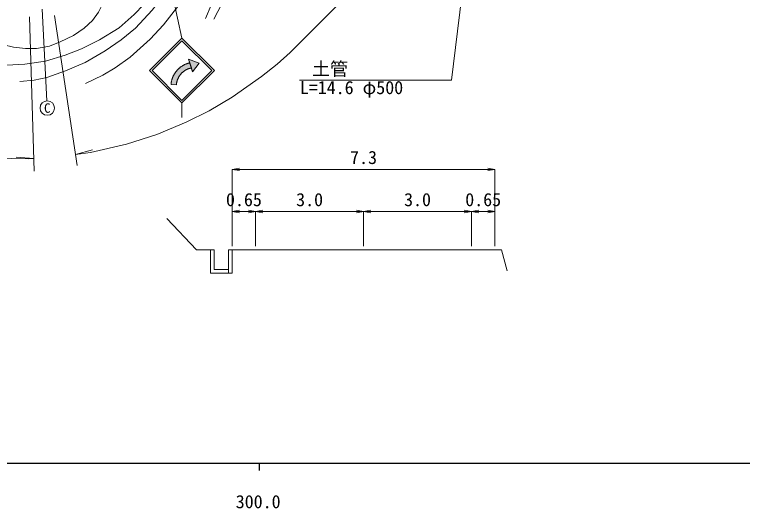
# Model space of a CAD drawing. Units: millimetres at full size, sheet at 1:1000, with parts at other scales. Extents: x 40000 to 680000, y 20000 to 380000.
# Drawn here: x 333992 to 435144, y 198715 to 267417 of the extents above; entities that cross this region are included whole.
import ezdxf
from ezdxf.enums import TextEntityAlignment as Align

# ---------------------------------------------------------------- set-up
doc = ezdxf.new("R2010")
doc.units = ezdxf.units.MM
doc.header["$LTSCALE"] = 1000
for name, color, linetype, lineweight in [('M-BGD', 7, 'Continuous', 13), ('M-STR-HTXT', 7, 'Continuous', 13), ('M-STR-STRC', 7, 'Continuous', 13), ('M-TTL-BAND', 7, 'Continuous', 25)]:
    doc.layers.add(name, color=color, linetype=linetype, lineweight=lineweight)
doc.styles.add('ＭＳ ゴシック', font='')
doc.styles.get('ＭＳ ゴシック').set_extended_font_data('MS Gothic')

# ---------------------------------------------------------------- blocks, each defined once
blk = doc.blocks.new('open_arrow')
at = {"color": 0, "linetype": 'Continuous', "lineweight": -2}
blk.add_lwpolyline([(7.5, 1.25), (0, 0), (7.5, -1.25)], dxfattribs=at)

msp = doc.modelspace()

# ---------------------------------------------------------------- hatches: boundary and pattern name
at = {"layer": 'M-STR-STRC'}
for points in [[(358558, 259986), (358514, 259977), (358470, 259967), (358426, 259956), (358382, 259945), (358339, 259933), (358296, 259920), (358253, 259906), (358210, 259891), (358168, 259876), (358125, 259860), (358083, 259844), (358042, 259826), (358000, 259808), (357959, 259789), (357919, 259770), (357878, 259750), (357838, 259729), (357799, 259707), (357760, 259685), (357721, 259662), (357682, 259638), (357644, 259614), (357607, 259589), (357570, 259563), (357533, 259537), (357497, 259510), (357461, 259482), (357426, 259454), (357391, 259425), (357357, 259396), (357323, 259366), (357290, 259335), (357257, 259304), (357225, 259272), (357194, 259240), (357163, 259207), (357132, 259174), (357103, 259140), (357073, 259105), (357045, 259071), (357017, 259035), (356989, 258999), (356963, 258963), (356937, 258926), (356911, 258889), (356886, 258851), (356862, 258813), (356839, 258774), (356816, 258736), (356794, 258696), (356772, 258656), (356752, 258616), (356732, 258576), (356712, 258535), (356694, 258494), (356676, 258453), (356659, 258411), (356642, 258369), (356627, 258327), (356612, 258284), (356598, 258241), (356584, 258198), (356571, 258155), (356559, 258111), (356548, 258067), (356538, 258024), (356528, 257979), (356519, 257935), (356511, 257891), (356504, 257846), (356497, 257802), (356492, 257757), (356487, 257712), (356483, 257667), (356482, 257663), (355739, 257664), (355742, 257703), (355747, 257761), (355752, 257818), (355759, 257876), (355767, 257934), (355776, 257991), (355786, 258048), (355797, 258105), (355809, 258162), (355822, 258219), (355836, 258275), (355851, 258331), (355867, 258387), (355884, 258443), (355901, 258498), (355920, 258553), (355940, 258607), (355961, 258662), (355982, 258716), (356005, 258769), (356028, 258822), (356053, 258875), (356078, 258927), (356104, 258979), (356132, 259030), (356160, 259081), (356188, 259131), (356218, 259181), (356249, 259231), (356280, 259279), (356313, 259327), (356346, 259375), (356380, 259422), (356415, 259469), (356451, 259514), (356487, 259560), (356524, 259604), (356562, 259648), (356601, 259691), (356640, 259734), (356681, 259776), (356722, 259817), (356763, 259857), (356806, 259897), (356849, 259936), (356893, 259974), (356937, 260012), (356982, 260048), (357028, 260084), (357074, 260119), (357121, 260153), (357168, 260187), (357216, 260219), (357265, 260251), (357314, 260282), (357364, 260312), (357414, 260341), (357465, 260369), (357516, 260397), (357568, 260423), (357620, 260449), (357672, 260474), (357725, 260497), (357779, 260520), (357833, 260542), (357887, 260563), (357941, 260583), (357996, 260602), (358051, 260620), (358107, 260637), (358163, 260653), (358219, 260668), (358275, 260683), (358332, 260696), (358166, 261215), (359636, 260651), (358724, 259467)], [(358332, 260696), (358275, 260683), (358219, 260668), (358163, 260653), (358107, 260637), (358051, 260620), (357996, 260602), (357941, 260583), (357887, 260563), (357833, 260542), (357779, 260520), (357725, 260497), (357672, 260474), (357620, 260449), (357568, 260423), (357516, 260397), (357465, 260369), (357414, 260341), (357364, 260312), (357314, 260282), (357265, 260251), (357216, 260219), (357168, 260187), (357121, 260153), (357074, 260119), (357028, 260084), (356982, 260048), (356937, 260012), (356893, 259974), (356849, 259936), (356806, 259897), (356763, 259857), (356722, 259817), (356681, 259776), (356640, 259734), (356601, 259691), (356562, 259648), (356524, 259604), (356487, 259560), (356451, 259514), (356415, 259469), (356380, 259422), (356346, 259375), (356313, 259327), (356280, 259279), (356249, 259231), (356218, 259181), (356188, 259131), (356160, 259081), (356132, 259030), (356104, 258979), (356078, 258927), (356053, 258875), (356028, 258822), (356005, 258769), (355982, 258716), (355961, 258662), (355940, 258607), (355920, 258553), (355901, 258498), (355884, 258443), (355867, 258387), (355851, 258331), (355836, 258275), (355822, 258219), (355809, 258162), (355797, 258105), (355786, 258048), (355776, 257991), (355767, 257934), (355759, 257876), (355752, 257818), (355747, 257761), (355742, 257703), (355739, 257664), (356482, 257663), (356487, 257712), (356492, 257757), (356497, 257802), (356504, 257846), (356511, 257891), (356519, 257935), (356528, 257979), (356538, 258024), (356548, 258067), (356559, 258111), (356571, 258155), (356584, 258198), (356598, 258241), (356612, 258284), (356627, 258327), (356642, 258369), (356659, 258411), (356676, 258453), (356694, 258494), (356712, 258535), (356732, 258576), (356752, 258616), (356772, 258656), (356794, 258696), (356816, 258736), (356839, 258774), (356862, 258813), (356886, 258851), (356911, 258889), (356937, 258926), (356963, 258963), (356989, 258999), (357017, 259035), (357045, 259071), (357073, 259105), (357103, 259140), (357132, 259174), (357163, 259207), (357194, 259240), (357225, 259272), (357257, 259304), (357290, 259335), (357323, 259366), (357357, 259396), (357391, 259425), (357426, 259454), (357461, 259482), (357497, 259510), (357533, 259537), (357570, 259563), (357607, 259589), (357644, 259614), (357682, 259638), (357721, 259662), (357760, 259685), (357799, 259707), (357838, 259729), (357878, 259750), (357919, 259770), (357959, 259789), (358000, 259808), (358042, 259826), (358083, 259844), (358125, 259860), (358168, 259876), (358210, 259891), (358253, 259906), (358296, 259920), (358339, 259933), (358382, 259945), (358426, 259956), (358470, 259967), (358514, 259977), (358558, 259986)]]:
    msp.add_hatch(color=256, dxfattribs=at).paths.add_polyline_path(points)

# ---------------------------------------------------------------- linework, layer by layer
at = {"layer": 'M-BGD'}
for p, q in [((361242, 234704), (361242, 231454)), ((361742, 234704), (361242, 234704)), ((361742, 234704), (361742, 231954)), ((363742, 234704), (363742, 231454)), ((364242, 234704), (363742, 234704)), ((364242, 234704), (364242, 231454)), ((361742, 231954), (363742, 231954)), ((361242, 231454), (364242, 231454))]:
    msp.add_line(p, q, dxfattribs=at)
for points in [[(382212, 298330), (381605, 297042), (375818, 289629), (373868, 285781), (367709, 277064), (365792, 274469), (364363, 272310), (363402, 270091), (361683, 266797)], [(376312, 292194), (375736, 290805), (373108, 286946), (367777, 279020), (362456, 270861), (361296, 268724), (360548, 266888)], [(346496, 270063), (346286, 269045), (345665, 267767), (344812, 266586), (343655, 265499), (342193, 264513), (340342, 263600), (338854, 263037), (337027, 262709), (335492, 262709), (333824, 262879), (330158, 263768), (315633, 268716), (310927, 270246), (300085, 274502), (297475, 274971), (293952, 275380), (290327, 275232), (286614, 274512), (283538, 273433), (278548, 271274), (274862, 268619), (269910, 264116)], [(354379, 272870), (353241, 270687), (351965, 268792), (350616, 267417), (348541, 265582), (345799, 263878), (343304, 262648), (341003, 261754), (338269, 260918), (335420, 260513), (332077, 260345), (328739, 260750), (324741, 261919), (320664, 263921), (311445, 268917), (303980, 271805), (300046, 272741), (294979, 273448), (292095, 273702), (288633, 273413), (285266, 272510), (281893, 271085), (279027, 269335), (277373, 267989)], [(358715, 273256), (358347, 271795), (357906, 270798), (356700, 268526), (354698, 265966), (352854, 263983), (350074, 261495), (347962, 260025), (346244, 258964), (343842, 257822)], [(355640, 271304), (353130, 268024), (350788, 265525), (348792, 263895), (346583, 262349), (343804, 260753), (341075, 259584), (338484, 258672), (336724, 258271), (334704, 258082)], [(361242, 234704), (359274, 234704), (355155, 239066)], [(364242, 234704), (367492, 234704), (382492, 234704), (397492, 234704), (400742, 234704), (401641, 234704), (402429, 231763)]]:
    msp.add_lwpolyline(points, dxfattribs=at)
at = {"layer": 'M-STR-HTXT'}
for p, q in [((355004, 274370), (357259, 264118)), ((337836, 268167), (338488, 255408)), ((336734, 245633), (336079, 267080)), ((339537, 267294), (342712, 246436)), ((342483, 247939), (344846, 248604)), ((336680, 247392), (334233, 247596)), ((364242, 235204), (364242, 245886)), ((364242, 245885), (400742, 245885)), ((400742, 235204), (400742, 245886)), ((367492, 240023), (364242, 240023)), ((367492, 235204), (367492, 240024)), ((367492, 240023), (382492, 240023)), ((382492, 235204), (382492, 240024)), ((382492, 240023), (397492, 240023)), ((397492, 235204), (397492, 240024)), ((397492, 240023), (400742, 240023))]:
    msp.add_line(p, q, dxfattribs=at)
for points in [[(400389, 304891), (394731, 258297), (373584, 258297)], [(342483, 247939), (344563, 248221), (349569, 249373), (353775, 250735), (357858, 252429), (361042, 254031), (364253, 255923), (368331, 258782), (370471, 260519), (372303, 262157), (379478, 269329), (396484, 286147), (396961, 286604), (397585, 287061), (398297, 287428), (399177, 287703), (399840, 287799), (400830, 287777), (401528, 287623), (402327, 287349), (404437, 286484), (443242, 272613)], [(288280, 263103), (288475, 263133), (289195, 263144), (290380, 262931), (291031, 262680), (311518, 252500), (315746, 250725), (319758, 249420), (325576, 248108), (331214, 247452), (335971, 247352), (336680, 247392)]]:
    msp.add_lwpolyline(points, dxfattribs=at)
at = {"layer": 'M-STR-STRC'}
for p, q in [((352759, 259618), (357259, 264118)), ((361759, 259617), (357259, 264118)), ((353113, 259618), (357259, 263764)), ((361406, 259617), (357259, 263764)), ((358724, 259467), (358166, 261215)), ((358166, 261215), (359636, 260651)), ((359636, 260651), (358724, 259467)), ((352759, 259618), (357259, 255117)), ((353113, 259618), (357259, 255471)), ((357259, 255117), (361759, 259617)), ((357259, 255471), (361406, 259617)), ((355739, 257664), (356482, 257663)), ((357259, 255117), (357259, 253118))]:
    msp.add_line(p, q, dxfattribs=at)
for points in [[(358166, 261215), (359636, 260651), (358724, 259467)], [(358166, 261215), (359636, 260651), (358724, 259467)], [(358332, 260696), (358166, 261215), (359636, 260651), (358724, 259467), (358558, 259986)], [(358332, 260696), (358558, 259986), (358558, 259986), (358514, 259977), (358470, 259967), (358426, 259956), (358382, 259945), (358339, 259933), (358296, 259920), (358253, 259906), (358210, 259891), (358168, 259876), (358125, 259860), (358083, 259844), (358042, 259826), (358000, 259808), (357959, 259789), (357919, 259770), (357878, 259750), (357838, 259729), (357799, 259707), (357760, 259685), (357721, 259662), (357682, 259638), (357644, 259614), (357607, 259589), (357570, 259563), (357533, 259537), (357497, 259510), (357461, 259482), (357426, 259454), (357391, 259425), (357357, 259396), (357323, 259366), (357290, 259335), (357257, 259304), (357225, 259272), (357194, 259240), (357163, 259207), (357132, 259174), (357103, 259140), (357073, 259105), (357045, 259071), (357017, 259035), (356989, 258999), (356963, 258963), (356937, 258926), (356911, 258889), (356886, 258851), (356862, 258813), (356839, 258774), (356816, 258736), (356794, 258696), (356772, 258656), (356752, 258616), (356732, 258576), (356712, 258535), (356694, 258494), (356676, 258453), (356659, 258411), (356642, 258369), (356627, 258327), (356612, 258284), (356598, 258241), (356584, 258198), (356571, 258155), (356559, 258111), (356548, 258067), (356538, 258024), (356528, 257979), (356519, 257935), (356511, 257891), (356504, 257846), (356497, 257802), (356492, 257757), (356487, 257712), (356483, 257667), (356482, 257663), (356482, 257663), (355739, 257664), (355739, 257664), (355742, 257703), (355747, 257761), (355752, 257818), (355759, 257876), (355767, 257934), (355776, 257991), (355786, 258048), (355797, 258105), (355809, 258162), (355822, 258219), (355836, 258275), (355851, 258331), (355867, 258387), (355884, 258443), (355901, 258498), (355920, 258553), (355940, 258607), (355961, 258662), (355982, 258716), (356005, 258769), (356028, 258822), (356053, 258875), (356078, 258927), (356104, 258979), (356132, 259030), (356160, 259081), (356188, 259131), (356218, 259181), (356249, 259231), (356280, 259279), (356313, 259327), (356346, 259375), (356380, 259422), (356415, 259469), (356451, 259514), (356487, 259560), (356524, 259604), (356562, 259648), (356601, 259691), (356640, 259734), (356681, 259776), (356722, 259817), (356763, 259857), (356806, 259897), (356849, 259936), (356893, 259974), (356937, 260012), (356982, 260048), (357028, 260084), (357074, 260119), (357121, 260153), (357168, 260187), (357216, 260219), (357265, 260251), (357314, 260282), (357364, 260312), (357414, 260341), (357465, 260369), (357516, 260397), (357568, 260423), (357620, 260449), (357672, 260474), (357725, 260497), (357779, 260520), (357833, 260542), (357887, 260563), (357941, 260583), (357996, 260602), (358051, 260620), (358107, 260637), (358163, 260653), (358219, 260668), (358275, 260683)]]:
    msp.add_lwpolyline(points, close=True, dxfattribs=at)
msp.add_circle((338539, 254410), 1000, dxfattribs=at)
at = {"layer": 'M-TTL-BAND'}
for p, q in [((40000, 205000), (579000, 205000)), ((368000, 205000), (368000, 204000))]:
    msp.add_line(p, q, dxfattribs=at)

# ---------------------------------------------------------------- block references
at = {"layer": 'M-STR-HTXT', "xscale": 133, "yscale": 133}
for p in [(364242, 245885), (364242, 240023), (367492, 240023), (382492, 240023), (397492, 240023)]:
    msp.add_blockref('open_arrow', p, dxfattribs=at)
at = {"layer": 'M-STR-HTXT', "xscale": 133, "yscale": 133, "rotation": 180}
for p in [(400742, 245885), (367492, 240023), (382492, 240023), (397492, 240023), (400742, 240023)]:
    msp.add_blockref('open_arrow', p, dxfattribs=at)

# ---------------------------------------------------------------- texts
at = {"layer": 'M-STR-HTXT', "style": 'ＭＳ ゴシック'}
msp.add_text('土管\u3000\u3000\u3000\u3000\u3000', height=1833, dxfattribs=at).set_placement((392831, 258397), align=Align.BOTTOM_RIGHT)
msp.add_text('L=14.6 φ500', height=1833, dxfattribs=at).set_placement((373631, 255797), align=Align.BOTTOM_LEFT)
for s, p in [('7.3', (382492, 246072)), ('0.65', (365867, 240210)), ('3.0', (374992, 240210)), ('3.0', (389992, 240210)), ('0.65', (399117, 240210))]:
    msp.add_text(s, height=1833, dxfattribs=at).set_placement(p, align=Align.BOTTOM_CENTER)
at = {"layer": 'M-STR-STRC', "style": 'ＭＳ ゴシック'}
msp.add_text('C', height=1320, dxfattribs=at).set_placement((338539, 254410), align=Align.MIDDLE_CENTER)
at = {"layer": 'M-TTL-BAND', "style": 'ＭＳ ゴシック'}
msp.add_text('300.0', height=1833, dxfattribs=at).set_placement((367844, 198195), align=Align.BOTTOM_CENTER)

doc.saveas('drawing.dxf')
